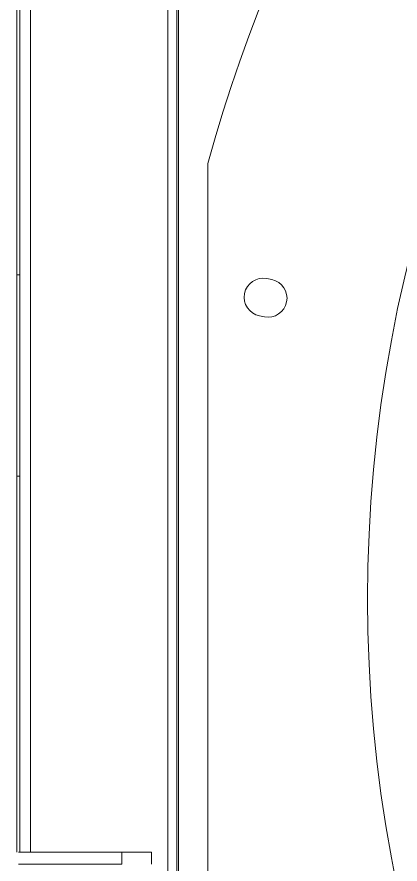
# Model space of a CAD drawing. Header units: millimetres. Extents: x 113490 to 142599, y -20467 to 115.
# Drawn here: x 129509.2 to 129638.7, y -10378.5 to -10092.3 of the extents above; entities that cross this region are included whole.
import ezdxf

# ---------------------------------------------------------------- set-up
doc = ezdxf.new("R2010")
doc.units = ezdxf.units.MM
doc.layers.add('DV3_0', color=7, linetype='Continuous')

msp = doc.modelspace()

# ---------------------------------------------------------------- linework, layer by layer
at = {"layer": 'DV3_0', "color": 7, "linetype": 'Continuous', "lineweight": 15}
for p, q in [((129509.24, -10374.49), (129509.24, -9742.49)), ((129509.24, -10374.49), (129509.24, -9742.49)), ((129510.24, -10374.49), (129510.24, -9742.49)), ((129510.24, -10374.49), (129510.24, -9742.49)), ((129560.24, -11847.85), (129560.24, -9857.26)), ((129563.24, -11847.85), (129563.24, -9857.26)), ((129573.74, -10141.82), (129573.74, -10436.16)), ((129509.24, -10179.48), (129510.24, -10179.48)), ((129509.24, -10179.48), (129510.24, -10179.48)), ((129595.35, -10181.04), (129593.68, -10180.71)), ((129591.19, -10193.26), (129592.85, -10193.6)), ((129510.24, -10247.48), (129509.24, -10247.48)), ((129510.24, -10247.48), (129509.24, -10247.48)), ((129509.74, -10374.49), (129544.74, -10374.49)), ((129509.74, -10374.49), (129544.74, -10374.49)), ((129544.74, -10378.49), (129544.74, -10374.49)), ((129544.74, -10374.49), (129554.74, -10374.49)), ((129554.74, -10374.49), (129554.74, -10378.49)), ((129509.74, -10378.49), (129544.74, -10378.49)), ((129509.74, -10378.49), (129544.74, -10378.49))]:
    msp.add_line(p, q, dxfattribs=at)
at = {"layer": 'DV3_0', "color": 7, "linetype": 'Continuous', "lineweight": 20}
for p, q in [((129513.84, -10374.49), (129513.84, -9745.49)), ((129513.84, -10374.49), (129513.84, -9745.49)), ((129563.84, -11862.07), (129563.84, -9845.59))]:
    msp.add_line(p, q, dxfattribs=at)
at = {"layer": 'DV3_0', "color": 7, "linetype": 'Continuous', "lineweight": 15}
for centre, radius, start, end in [((130105.24, -10288.99), 551.5, 105.4775, 164.5225), ((130105.24, -10288.99), 477.5, 136.9802, 223.0198), ((129592.43, -10186.99), 6.4, 78.75, 258.75), ((129594.1, -10187.32), 6.4, 258.75, 78.75)]:
    msp.add_arc(centre, radius, start, end, dxfattribs=at)

doc.saveas('drawing.dxf')
